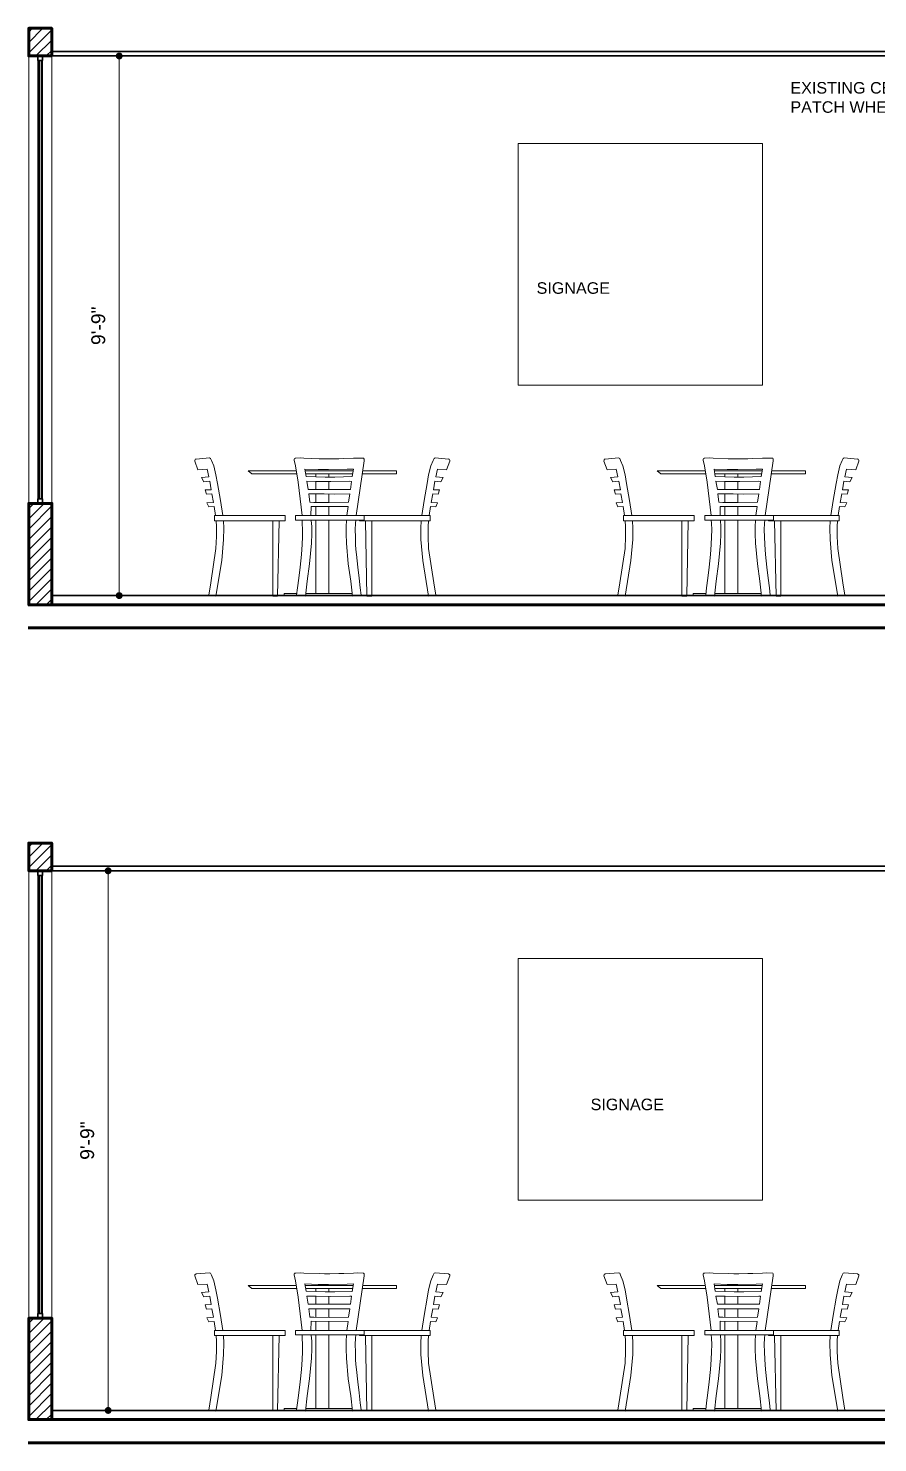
# Model space of a CAD drawing. Extents: x -566 to 72611, y -487 to 32334.
# Drawn here: x -5.1 to 179.1, y 686.4 to 993.1 of the extents above; entities that cross this region are included whole.
import ezdxf

# ---------------------------------------------------------------- set-up
doc = ezdxf.new("R2010")
doc.units = 0
doc.header["$LTSCALE"] = 0.5
doc.header["$MEASUREMENT"] = 0
doc.layers.get('0').update_dxf_attribs({"color": 20, "linetype": 'CONTINUOUS'})
doc.layers.get('DEFPOINTS').update_dxf_attribs({"linetype": 'CONTINUOUS', "lineweight": 5})
for name, color, linetype, lineweight in [('Annotations', 40, 'CONTINUOUS', 5), ('Framing', 142, 'CONTINUOUS', 35), ('hatch', 253, 'CONTINUOUS', 5), ('viewed', 160, 'CONTINUOUS', 13), ('walls', 191, 'CONTINUOUS', 60)]:
    doc.layers.add(name, color=color, linetype=linetype, lineweight=lineweight)
doc.layers.add('layout', color=7, linetype='CONTINUOUS', lineweight=5, true_color=0xcfcfcf)
doc.styles.get("Standard").update_dxf_attribs({"font": 'arial.ttf'})
doc.dimstyles.new('Arch96', dxfattribs={"dimscale": 96, "dimtxt": 0.03125, "dimasz": 0.015625, "dimexe": 0.046875, "dimexo": 0.0625, "dimgap": 0.03125, "dimtad": 1, "dimtoh": 1, "dimdec": 4, "dimzin": 3, "dimdsep": 46, "dimlunit": 4, "dimtxsty": 'Standard', "dimblk": 'DOT', "dimcen": 0, "dimdle": 0.046875, "dimclrd": 256, "dimclre": 256, "dimclrt": 256, "dimaunit": 1, "dimadec": 3, "dimazin": 2, "dimtfac": 1, "dimtdec": 4, "dimtmove": 2, "dimatfit": 3, "dimldrblk": 'ARO14', "dimfxl": 1, "dimfrac": 2, "dimlwd": -1, "dimlwe": -1, "dimarcsym": 0})
pattern_1 = [(225, (520.0315, -327.4424), (1.122532, -1.122532), [])]
pattern_2 = [(225, (520.0315, -150.7663), (1.122532, -1.122532), [])]

# ---------------------------------------------------------------- blocks, each defined once
blk = doc.blocks.new('_Dot')
at = {"color": 0, "linetype": 'ByBlock', "lineweight": -2}
blk.add_line((-0.5, 0), (-1, 0), dxfattribs=at)
at = {"color": 0, "linetype": 'ByBlock', "const_width": 0.5}
blk.add_lwpolyline([(-0.25, 0, 1), (0.25, 0, 1)], format="xyb", close=True, dxfattribs=at)
blk = doc.blocks.new('*D14')
at = {"layer": 'Annotations', "transparency": 16777216}
for p, q in [((6, 810.43), (16.72, 810.43)), ((12.22, 808.93), (12.22, 694.93)), ((6.01, 693.43), (16.72, 693.43))]:
    blk.add_line(p, q, dxfattribs=at)
at = {"layer": 'DEFPOINTS', "color": 0, "transparency": 16777216}
for p in [(0, 810.43), (0.01, 693.43), (12.22, 693.43)]:
    blk.add_point(p, dxfattribs=at)
at = {"layer": 'Annotations', "transparency": 16777216, "xscale": 1.5, "yscale": 1.5, "zscale": 1.5}
for p, rotation in [((12.22, 810.43), 90), ((12.22, 693.43), 270)]:
    blk.add_blockref('_Dot', p, dxfattribs=dict(at, rotation=rotation))
at = {"layer": 'Annotations', "transparency": 16777216, "insert": (7.69, 751.93), "char_height": 3, "attachment_point": 5, "rotation": 90}
blk.add_mtext('9\'-9"', dxfattribs=at)
blk = doc.blocks.new('ARO14')
blk.add_line((0, 0), (-1.02, 0))
at = {"const_width": 0.0625}
blk.add_lwpolyline([(-0.77, 0.47), (0, 0), (-0.77, -0.47)], dxfattribs=at)
blk = doc.blocks.new('*D47')
at = {"layer": 'Annotations', "transparency": 16777216}
for p, q in [((6, 987.1), (19.12, 987.1)), ((14.62, 985.6), (14.62, 871.6)), ((6.01, 870.1), (19.12, 870.1))]:
    blk.add_line(p, q, dxfattribs=at)
at = {"layer": 'DEFPOINTS', "color": 0, "transparency": 16777216}
for p in [(0, 987.1), (0.01, 870.1), (14.62, 870.1)]:
    blk.add_point(p, dxfattribs=at)
at = {"layer": 'Annotations', "transparency": 16777216, "xscale": 1.5, "yscale": 1.5, "zscale": 1.5}
for p, rotation in [((14.62, 987.1), 90), ((14.62, 870.1), 270)]:
    blk.add_blockref('_Dot', p, dxfattribs=dict(at, rotation=rotation))
at = {"layer": 'Annotations', "transparency": 16777216, "insert": (10.09, 928.6), "char_height": 3, "attachment_point": 5, "rotation": 90}
blk.add_mtext('9\'-9"', dxfattribs=at)

msp = doc.modelspace()

# ---------------------------------------------------------------- hatches: boundary and pattern name
at = {"layer": 'hatch'}
h = msp.add_hatch(dxfattribs=at)
h.set_pattern_fill('ANSI31', color=256, scale=0.5, style=0)
h.set_pattern_definition(pattern_2)
h.paths.add_polyline_path([(0.00023, 987.10493), (-5, 987.10493), (-5, 993.10493), (0.00023, 993.10493)])
h = msp.add_hatch(dxfattribs=at)
h.set_pattern_fill('ANSI31', color=256, scale=0.5, style=0)
h.set_pattern_definition(pattern_2)
h.paths.add_polyline_path([(0.00592, 868.10493), (-5, 868.10493), (-5, 890.09431), (0.00592, 890.09431)])
h = msp.add_hatch(dxfattribs=at)
h.set_pattern_fill('ANSI31', color=256, scale=0.5, style=0)
h.set_pattern_definition(pattern_1)
h.paths.add_polyline_path([(0.00023, 810.42877), (-5, 810.42877), (-5, 816.42877), (0.00023, 816.42877)])
h = msp.add_hatch(dxfattribs=at)
h.set_pattern_fill('ANSI31', color=256, scale=0.5, style=0)
h.set_pattern_definition(pattern_1)
h.paths.add_polyline_path([(0.00592, 691.42877), (-5, 691.42877), (-5, 713.41815), (0.00592, 713.41815)])

# ---------------------------------------------------------------- linework, layer by layer
at = {"layer": 'Framing'}
for p, q in [((532.52083, 988.10493, -80), (0.00018, 988.10493)), ((-2.74704, 891.09431), (-2.74704, 986.10493)), ((-2.24704, 891.09431), (-2.24704, 986.10493)), ((532.52083, 987.10493, -80), (0.00023, 987.10493)), ((-5.10286, 870.10493), (-5, 870.10493)), ((0.00592, 870.10493), (657.86383, 870.10493)), ((532.52083, 811.42877), (0.00018, 811.42877)), ((532.52083, 810.42877), (0.00023, 810.42877)), ((-2.74704, 714.41815), (-2.74704, 809.42877)), ((-2.24704, 714.41815), (-2.24704, 809.42877)), ((-5.10286, 693.42877), (-5, 693.42877)), ((0.00592, 693.42877), (762.5, 693.42877))]:
    msp.add_line(p, q, dxfattribs=at)
for points in [[(-1.99704, 986.10493), (-2.99704, 986.10493), (-2.99704, 987.10493), (-1.99704, 987.10493)], [(-1.99704, 891.09431), (-2.99704, 891.09431), (-2.99704, 890.09431), (-1.99704, 890.09431)], [(-1.99704, 809.42877), (-2.99704, 809.42877), (-2.99704, 810.42877), (-1.99704, 810.42877)], [(-1.99704, 714.41815), (-2.99704, 714.41815), (-2.99704, 713.41815), (-1.99704, 713.41815)]]:
    msp.add_lwpolyline(points, close=True, dxfattribs=at)
at = {"layer": 'layout'}
for points in [[(31.31254, 899.71058), (34.20618, 899.96743), (34.44619, 899.83028), (34.65191, 899.41884), (35.16621, 898.21879), (35.61195, 896.26442), (35.93767, 894.43006), (36.60627, 890.70991), (37.12058, 887.45264), (35.4748, 887.45264), (35.19468, 889.407), (34.03474, 889.33843), (33.65758, 890.19561), (35.0612, 890.29217), (34.71878, 892.131), (33.52043, 892.0814), (33.28042, 893.00715), (34.59226, 893.05711), (34.25761, 894.88437), (32.97184, 894.75579), (32.45753, 895.68154), (34.08327, 895.85034), (33.69187, 897.49876), (31.70322, 897.3959), (31.01748, 899.28169), (31.05035, 899.48741), (31.10788, 899.5996), (31.21719, 899.65134), (31.32076, 899.72608)], [(86.03187, 899.71058), (83.13824, 899.96743), (82.89823, 899.83028), (82.69251, 899.41884), (82.1782, 898.21879), (81.73247, 896.26442), (81.40674, 894.43006), (80.73814, 890.70991), (80.22384, 887.45264), (81.86962, 887.45264), (82.14974, 889.407), (83.30967, 889.33843), (83.68683, 890.19561), (82.28321, 890.29217), (82.62563, 892.131), (83.82398, 892.0814), (84.06399, 893.00715), (82.75216, 893.05711), (83.08681, 894.88437), (84.37257, 894.75579), (84.88688, 895.68154), (83.26114, 895.85034), (83.65255, 897.49876), (85.6412, 897.3959), (86.32694, 899.28169), (86.29406, 899.48741), (86.23653, 899.5996), (86.12722, 899.65134), (86.02365, 899.72608)], [(120.03153, 899.71058), (122.92517, 899.96743), (123.16517, 899.83028), (123.3709, 899.41884), (123.8852, 898.21879), (124.33094, 896.26442), (124.65666, 894.43006), (125.32526, 890.70991), (125.83957, 887.45264), (124.19379, 887.45264), (123.91367, 889.407), (122.75373, 889.33843), (122.37657, 890.19561), (123.78019, 890.29217), (123.43777, 892.131), (122.23942, 892.0814), (121.99941, 893.00715), (123.31125, 893.05711), (122.9766, 894.88437), (121.69083, 894.75579), (121.17652, 895.68154), (122.80226, 895.85034), (122.41086, 897.49876), (120.42221, 897.3959), (119.73647, 899.28169), (119.76934, 899.48741), (119.82687, 899.5996), (119.93618, 899.65134), (120.03975, 899.72608)], [(174.75086, 899.71058), (171.85723, 899.96743), (171.61722, 899.83028), (171.4115, 899.41884), (170.89719, 898.21879), (170.45146, 896.26442), (170.12573, 894.43006), (169.45713, 890.70991), (168.94282, 887.45264), (170.58861, 887.45264), (170.86872, 889.407), (172.02866, 889.33843), (172.40582, 890.19561), (171.0022, 890.29217), (171.34462, 892.131), (172.54297, 892.0814), (172.78298, 893.00715), (171.47115, 893.05711), (171.8058, 894.88437), (173.09156, 894.75579), (173.60587, 895.68154), (171.98013, 895.85034), (172.37153, 897.49876), (174.36019, 897.3959), (175.04593, 899.28169), (175.01305, 899.48741), (174.95552, 899.5996), (174.84621, 899.65134), (174.74264, 899.72608)], [(52.99539, 897.15656), (42.60651, 897.15589), (43.3485, 896.51072), (53.10303, 896.51072)], [(65.36651, 897.15736), (54.97518, 897.15669)], [(55.07838, 896.51072), (65.26234, 896.51072)], [(60.05856, 895.7844), (60.05865, 896.51072), (57.28139, 896.51072), (57.28131, 895.86769)], [(67.33056, 896.51072), (74.73706, 896.51072), (74.7379, 897.15797), (67.42472, 897.1575)], [(141.71438, 897.15656), (131.3255, 897.15589), (132.06749, 896.51072), (141.82202, 896.51072)], [(154.0855, 897.15736), (143.69417, 897.15669)], [(143.79737, 896.51072), (153.98133, 896.51072)], [(148.77755, 895.7844), (148.77764, 896.51072), (146.00038, 896.51072), (146.0003, 895.86769)], [(156.04955, 896.51072), (163.45605, 896.51072), (163.45689, 897.15797), (156.14371, 897.1575)], [(57.28119, 894.87078), (57.28097, 893.11001)], [(60.05823, 893.11001), (60.05844, 894.81614)], [(146.00018, 894.87078), (145.99996, 893.11001)], [(148.77721, 893.11001), (148.77743, 894.81614)], [(57.28051, 889.4304), (57.28027, 887.46162)], [(57.28085, 892.14197), (57.28062, 890.29492)], [(60.05752, 887.46162), (60.05777, 889.4255)], [(60.05787, 890.27436), (60.0581, 892.12541)], [(145.9995, 889.4304), (145.99926, 887.46162)], [(145.99984, 892.14197), (145.99961, 890.29492)], [(148.77651, 887.46162), (148.77676, 889.4255)], [(148.77686, 890.27436), (148.77709, 892.12541)], [(57.28015, 886.47571), (57.27816, 870.53723), (60.05542, 870.53723), (60.0574, 886.47571)], [(67.77983, 887.45264), (82.04105, 887.45264), (82.04105, 886.32117), (66.71472, 886.32117), (66.71472, 886.47571)], [(145.99913, 886.47571), (145.99715, 870.53723), (148.77441, 870.53723), (148.77639, 886.47571)], [(156.49882, 887.45264), (170.76004, 887.45264), (170.76004, 886.32117), (155.43371, 886.32117), (155.43371, 886.47571)], [(53.14163, 870.53723), (50.38274, 870.53723), (50.38274, 870.10493), (66.95084, 870.10493), (66.95084, 870.18253)], [(65.14314, 870.53723), (55.0771, 870.53723)], [(141.86062, 870.53723), (139.10173, 870.53723), (139.10173, 870.10493), (155.66983, 870.10493), (155.66983, 870.18253)], [(153.86213, 870.53723), (143.79609, 870.53723)], [(31.31254, 723.03442), (34.20618, 723.29127), (34.44619, 723.15412), (34.65191, 722.74268), (35.16621, 721.54263), (35.61195, 719.58826), (35.93767, 717.7539), (36.60627, 714.03375), (37.12058, 710.77648), (35.4748, 710.77648), (35.19468, 712.73084), (34.03474, 712.66227), (33.65758, 713.51945), (35.0612, 713.61601), (34.71878, 715.45483), (33.52043, 715.40524), (33.28042, 716.33099), (34.59226, 716.38095), (34.25761, 718.20821), (32.97184, 718.07963), (32.45753, 719.00538), (34.08327, 719.17418), (33.69187, 720.8226), (31.70322, 720.71974), (31.01748, 722.60553), (31.05035, 722.81125), (31.10788, 722.92344), (31.21719, 722.97518), (31.32076, 723.04991)], [(86.03187, 723.03442), (83.13824, 723.29127), (82.89823, 723.15412), (82.69251, 722.74268), (82.1782, 721.54263), (81.73247, 719.58826), (81.40674, 717.7539), (80.73814, 714.03375), (80.22384, 710.77648), (81.86962, 710.77648), (82.14974, 712.73084), (83.30967, 712.66227), (83.68683, 713.51945), (82.28321, 713.61601), (82.62563, 715.45483), (83.82398, 715.40524), (84.06399, 716.33099), (82.75216, 716.38095), (83.08681, 718.20821), (84.37257, 718.07963), (84.88688, 719.00538), (83.26114, 719.17418), (83.65255, 720.8226), (85.6412, 720.71974), (86.32694, 722.60553), (86.29406, 722.81125), (86.23653, 722.92344), (86.12722, 722.97518), (86.02365, 723.04991)], [(120.03153, 723.03442), (122.92517, 723.29127), (123.16517, 723.15412), (123.3709, 722.74268), (123.8852, 721.54263), (124.33094, 719.58826), (124.65666, 717.7539), (125.32526, 714.03375), (125.83957, 710.77648), (124.19379, 710.77648), (123.91367, 712.73084), (122.75373, 712.66227), (122.37657, 713.51945), (123.78019, 713.61601), (123.43777, 715.45483), (122.23942, 715.40524), (121.99941, 716.33099), (123.31125, 716.38095), (122.9766, 718.20821), (121.69083, 718.07963), (121.17652, 719.00538), (122.80226, 719.17418), (122.41086, 720.8226), (120.42221, 720.71974), (119.73647, 722.60553), (119.76934, 722.81125), (119.82687, 722.92344), (119.93618, 722.97518), (120.03975, 723.04991)], [(174.75086, 723.03442), (171.85723, 723.29127), (171.61722, 723.15412), (171.4115, 722.74268), (170.89719, 721.54263), (170.45146, 719.58826), (170.12573, 717.7539), (169.45713, 714.03375), (168.94282, 710.77648), (170.58861, 710.77648), (170.86872, 712.73084), (172.02866, 712.66227), (172.40582, 713.51945), (171.0022, 713.61601), (171.34462, 715.45483), (172.54297, 715.40524), (172.78298, 716.33099), (171.47115, 716.38095), (171.8058, 718.20821), (173.09156, 718.07963), (173.60587, 719.00538), (171.98013, 719.17418), (172.37153, 720.8226), (174.36019, 720.71974), (175.04593, 722.60553), (175.01305, 722.81125), (174.95552, 722.92344), (174.84621, 722.97518), (174.74264, 723.04991)], [(52.99539, 720.4804), (42.60651, 720.47973), (43.3485, 719.83456), (53.10303, 719.83456)], [(65.36651, 720.4812), (54.97518, 720.48053)], [(55.07838, 719.83456), (65.26234, 719.83456)], [(57.28119, 718.19462), (57.28097, 716.43385)], [(60.05856, 719.10824), (60.05865, 719.83456), (57.28139, 719.83456), (57.28131, 719.19153)], [(60.05823, 716.43385), (60.05844, 718.13998)], [(67.33056, 719.83456), (74.73706, 719.83456), (74.7379, 720.48181), (67.42472, 720.48133)], [(141.71438, 720.4804), (131.3255, 720.47973), (132.06749, 719.83456), (141.82202, 719.83456)], [(154.0855, 720.4812), (143.69417, 720.48053)], [(143.79737, 719.83456), (153.98133, 719.83456)], [(146.00018, 718.19462), (145.99996, 716.43385)], [(148.77755, 719.10824), (148.77764, 719.83456), (146.00038, 719.83456), (146.0003, 719.19153)], [(148.77721, 716.43385), (148.77743, 718.13998)], [(156.04955, 719.83456), (163.45605, 719.83456), (163.45689, 720.48181), (156.14371, 720.48133)], [(57.28085, 715.46581), (57.28062, 713.61876)], [(60.05787, 713.5982), (60.0581, 715.44925)], [(145.99984, 715.46581), (145.99961, 713.61876)], [(148.77686, 713.5982), (148.77709, 715.44925)], [(57.28051, 712.75424), (57.28027, 710.78546)], [(60.05752, 710.78546), (60.05777, 712.74934)], [(145.9995, 712.75424), (145.99926, 710.78546)], [(148.77651, 710.78546), (148.77676, 712.74934)], [(57.28015, 709.79955), (57.27816, 693.86107), (60.05542, 693.86107), (60.0574, 709.79955)], [(67.77983, 710.77648), (82.04105, 710.77648), (82.04105, 709.645), (66.71472, 709.645), (66.71472, 709.79955)], [(145.99913, 709.79955), (145.99715, 693.86107), (148.77441, 693.86107), (148.77639, 709.79955)], [(156.49882, 710.77648), (170.76004, 710.77648), (170.76004, 709.645), (155.43371, 709.645), (155.43371, 709.79955)], [(53.14163, 693.86107), (50.38274, 693.86107), (50.38274, 693.42877), (66.95084, 693.42877), (66.95084, 693.50637)], [(65.14314, 693.86107), (55.0771, 693.86107)], [(141.86062, 693.86107), (139.10173, 693.86107), (139.10173, 693.42877), (155.66983, 693.42877), (155.66983, 693.50637)], [(153.86213, 693.86107), (143.79609, 693.86107)]]:
    msp.add_lwpolyline(points, dxfattribs=at)
for points in [[(67.6361, 899.89886), (67.77325, 899.69313), (67.73896, 899.31598), (66.01316, 887.46162), (63.98086, 887.46162), (64.2567, 889.41809), (56.2203, 889.43227), (56.21682, 887.46162), (54.27399, 887.46162), (53.40695, 894.68722), (52.81944, 898.2123), (52.56257, 899.47761), (52.56692, 899.71028), (52.65263, 899.84743), (52.77264, 899.89886), (52.91902, 899.89094), (53.9324, 899.9388), (54.68949, 899.89898), (58.00142, 899.76171), (59.17511, 899.72144), (60.29866, 899.72742), (62.21874, 899.76171), (63.35021, 899.796), (65.40744, 899.86457), (66.23033, 899.93314)], [(156.35509, 899.89886), (156.49223, 899.69313), (156.45795, 899.31598), (154.73215, 887.46162), (152.69985, 887.46162), (152.97569, 889.41809), (144.93929, 889.43227), (144.93581, 887.46162), (142.99298, 887.46162), (142.12594, 894.68722), (141.53843, 898.2123), (141.28156, 899.47761), (141.28591, 899.71028), (141.37162, 899.84743), (141.49163, 899.89886), (141.63801, 899.89094), (142.65139, 899.9388), (143.40848, 899.89898), (146.72041, 899.76171), (147.8941, 899.72144), (149.01765, 899.72742), (150.93772, 899.76171), (152.0692, 899.796), (154.12643, 899.86457), (154.94932, 899.93314)], [(65.42703, 897.53305), (65.16743, 895.92155), (61.36156, 895.7844), (59.30433, 895.7844), (55.16721, 895.95473), (54.9139, 897.54021), (57.7957, 897.43019), (60.04538, 897.44053), (64.08738, 897.49876)], [(154.14602, 897.53305), (153.88642, 895.92155), (150.08055, 895.7844), (148.02332, 895.7844), (143.8862, 895.95473), (143.63289, 897.54021), (146.51469, 897.43019), (148.76437, 897.44053), (152.80637, 897.49876)], [(65.01247, 894.87511), (64.75205, 893.11001), (55.63561, 893.11001), (55.30989, 894.8758), (57.33282, 894.87065), (60.50438, 894.80722), (64.64268, 894.87803)], [(153.73146, 894.87511), (153.47104, 893.11001), (144.3546, 893.11001), (144.02887, 894.8758), (146.05181, 894.87065), (149.22337, 894.80722), (153.36167, 894.87803)], [(64.6104, 892.14997), (64.36242, 890.36077), (60.17865, 890.27347), (56.80137, 890.29847), (56.04706, 890.33276), (55.96466, 890.3621), (55.71888, 892.14997), (59.06432, 892.13283), (61.36156, 892.11568)], [(153.32939, 892.14997), (153.08141, 890.36077), (148.89764, 890.27347), (145.52036, 890.29847), (144.76605, 890.33276), (144.68365, 890.3621), (144.43787, 892.14997), (147.78331, 892.13283), (150.08055, 892.11568)], [(35.61195, 869.96622), (36.84628, 877.68082), (37.27487, 882.25814), (37.29201, 884.69253), (37.22344, 886.32117), (35.66338, 886.32117), (35.71481, 885.08683), (35.73195, 882.89246), (35.61195, 880.32092), (34.48047, 872.88062), (34.06903, 870.17194)], [(50.6297, 887.45264), (35.30336, 887.45264), (35.30336, 886.32117), (50.6297, 886.32117)], [(47.9553, 870.00051), (47.9553, 886.32117), (49.29165, 886.32117), (48.98392, 870.00051)], [(52.88849, 887.46162), (67.77983, 887.46162), (67.77983, 886.47571), (52.88849, 886.47571)], [(55.00735, 869.94163), (55.39569, 873.25778), (55.90999, 876.96079), (56.32144, 881.4524), (56.39001, 883.47534), (56.39001, 885.08683), (56.28517, 886.40094), (56.25287, 886.47571), (54.29291, 886.47571), (54.33279, 885.80686), (54.40136, 884.3668), (54.38422, 882.84102), (54.31564, 881.1781), (54.24707, 880.08091), (54.14421, 878.98373), (53.85277, 876.27505), (53.54418, 873.90924), (53.30418, 871.78344), (53.09845, 870.20623)], [(65.21289, 869.94163), (64.82455, 873.25778), (64.31025, 876.96079), (63.8988, 881.4524), (63.83023, 883.47534), (63.83023, 885.08683), (63.93507, 886.40094), (63.95959, 886.47571), (65.9281, 886.47571), (65.88745, 885.80686), (65.81888, 884.3668), (65.83602, 882.84102), (65.9046, 881.1781), (65.97317, 880.08091), (66.07603, 878.98373), (66.36747, 876.27505), (66.67606, 873.90924), (66.91607, 871.78344), (67.12179, 870.20623)], [(69.38911, 870.00051), (69.38911, 886.32117), (68.05276, 886.32117), (68.3605, 870.00051)], [(81.73247, 869.96622), (80.49813, 877.68082), (80.06954, 882.25814), (80.0524, 884.69253), (80.12097, 886.32117), (81.68104, 886.32117), (81.62961, 885.08683), (81.61246, 882.89246), (81.73247, 880.32092), (82.86394, 872.88062), (83.27539, 870.17194)], [(124.33094, 869.96622), (125.56527, 877.68082), (125.99386, 882.25814), (126.011, 884.69253), (125.94243, 886.32117), (124.38237, 886.32117), (124.4338, 885.08683), (124.45094, 882.89246), (124.33094, 880.32092), (123.19946, 872.88062), (122.78802, 870.17194)], [(139.34869, 887.45264), (124.02235, 887.45264), (124.02235, 886.32117), (139.34869, 886.32117)], [(136.67429, 870.00051), (136.67429, 886.32117), (138.01064, 886.32117), (137.7029, 870.00051)], [(141.60748, 887.46162), (156.49882, 887.46162), (156.49882, 886.47571), (141.60748, 886.47571)], [(143.72634, 869.94163), (144.11468, 873.25778), (144.62898, 876.96079), (145.04043, 881.4524), (145.109, 883.47534), (145.109, 885.08683), (145.00416, 886.40094), (144.97186, 886.47571), (143.0119, 886.47571), (143.05178, 885.80686), (143.12035, 884.3668), (143.10321, 882.84102), (143.03463, 881.1781), (142.96606, 880.08091), (142.8632, 878.98373), (142.57176, 876.27505), (142.26317, 873.90924), (142.02316, 871.78344), (141.81744, 870.20623)], [(153.93188, 869.94163), (153.54354, 873.25778), (153.02924, 876.96079), (152.61779, 881.4524), (152.54922, 883.47534), (152.54922, 885.08683), (152.65406, 886.40094), (152.67858, 886.47571), (154.64709, 886.47571), (154.60644, 885.80686), (154.53787, 884.3668), (154.55501, 882.84102), (154.62359, 881.1781), (154.69216, 880.08091), (154.79502, 878.98373), (155.08646, 876.27505), (155.39505, 873.90924), (155.63506, 871.78344), (155.84078, 870.20623)], [(158.1081, 870.00051), (158.1081, 886.32117), (156.77175, 886.32117), (157.07949, 870.00051)], [(170.45146, 869.96622), (169.21712, 877.68082), (168.78853, 882.25814), (168.77139, 884.69253), (168.83996, 886.32117), (170.40003, 886.32117), (170.3486, 885.08683), (170.33145, 882.89246), (170.45146, 880.32092), (171.58293, 872.88062), (171.99438, 870.17194)], [(67.6361, 723.22269), (67.77325, 723.01697), (67.73896, 722.63981), (66.01316, 710.78546), (63.98086, 710.78546), (64.2567, 712.74193), (56.2203, 712.75611), (56.21682, 710.78546), (54.27399, 710.78546), (53.40695, 718.01106), (52.81944, 721.53614), (52.56257, 722.80145), (52.56692, 723.03412), (52.65263, 723.17126), (52.77264, 723.22269), (52.91902, 723.21478), (53.9324, 723.26264), (54.68949, 723.22282), (58.00142, 723.08555), (59.17511, 723.04528), (60.29866, 723.05126), (62.21874, 723.08555), (63.35021, 723.11983), (65.40744, 723.18841), (66.23033, 723.25698)], [(65.42703, 720.85688), (65.16743, 719.24539), (61.36156, 719.10824), (59.30433, 719.10824), (55.16721, 719.27857), (54.9139, 720.86404), (57.7957, 720.75402), (60.04538, 720.76437), (64.08738, 720.8226)], [(156.35509, 723.22269), (156.49223, 723.01697), (156.45795, 722.63981), (154.73215, 710.78546), (152.69985, 710.78546), (152.97569, 712.74193), (144.93929, 712.75611), (144.93581, 710.78546), (142.99298, 710.78546), (142.12594, 718.01106), (141.53843, 721.53614), (141.28156, 722.80145), (141.28591, 723.03412), (141.37162, 723.17126), (141.49163, 723.22269), (141.63801, 723.21478), (142.65139, 723.26264), (143.40848, 723.22282), (146.72041, 723.08555), (147.8941, 723.04528), (149.01765, 723.05126), (150.93772, 723.08555), (152.0692, 723.11983), (154.12643, 723.18841), (154.94932, 723.25698)], [(154.14602, 720.85688), (153.88642, 719.24539), (150.08055, 719.10824), (148.02332, 719.10824), (143.8862, 719.27857), (143.63289, 720.86404), (146.51469, 720.75402), (148.76437, 720.76437), (152.80637, 720.8226)], [(65.01247, 718.19895), (64.75205, 716.43385), (55.63561, 716.43385), (55.30989, 718.19963), (57.33282, 718.19449), (60.50438, 718.13106), (64.64268, 718.20187)], [(153.73146, 718.19895), (153.47104, 716.43385), (144.3546, 716.43385), (144.02887, 718.19963), (146.05181, 718.19449), (149.22337, 718.13106), (153.36167, 718.20187)], [(64.6104, 715.47381), (64.36242, 713.6846), (60.17865, 713.59731), (56.80137, 713.62231), (56.04706, 713.65659), (55.96466, 713.68593), (55.71888, 715.47381), (59.06432, 715.45667), (61.36156, 715.43952)], [(153.32939, 715.47381), (153.08141, 713.6846), (148.89764, 713.59731), (145.52036, 713.62231), (144.76605, 713.65659), (144.68365, 713.68593), (144.43787, 715.47381), (147.78331, 715.45667), (150.08055, 715.43952)], [(35.61195, 693.29006), (36.84628, 701.00465), (37.27487, 705.58198), (37.29201, 708.01637), (37.22344, 709.645), (35.66338, 709.645), (35.71481, 708.41067), (35.73195, 706.21629), (35.61195, 703.64476), (34.48047, 696.20446), (34.06903, 693.49578)], [(50.6297, 710.77648), (35.30336, 710.77648), (35.30336, 709.645), (50.6297, 709.645)], [(47.9553, 693.32434), (47.9553, 709.645), (49.29165, 709.645), (48.98392, 693.32434)], [(52.88849, 710.78546), (67.77983, 710.78546), (67.77983, 709.79955), (52.88849, 709.79955)], [(55.00735, 693.26547), (55.39569, 696.58162), (55.90999, 700.28463), (56.32144, 704.77624), (56.39001, 706.79917), (56.39001, 708.41067), (56.28517, 709.72478), (56.25287, 709.79955), (54.29291, 709.79955), (54.33279, 709.1307), (54.40136, 707.69064), (54.38422, 706.16486), (54.31564, 704.50194), (54.24707, 703.40475), (54.14421, 702.30756), (53.85277, 699.59888), (53.54418, 697.23307), (53.30418, 695.10727), (53.09845, 693.53007)], [(65.21289, 693.26547), (64.82455, 696.58162), (64.31025, 700.28463), (63.8988, 704.77624), (63.83023, 706.79917), (63.83023, 708.41067), (63.93507, 709.72478), (63.95959, 709.79955), (65.9281, 709.79955), (65.88745, 709.1307), (65.81888, 707.69064), (65.83602, 706.16486), (65.9046, 704.50194), (65.97317, 703.40475), (66.07603, 702.30756), (66.36747, 699.59888), (66.67606, 697.23307), (66.91607, 695.10727), (67.12179, 693.53007)], [(69.38911, 693.32434), (69.38911, 709.645), (68.05276, 709.645), (68.3605, 693.32434)], [(81.73247, 693.29006), (80.49813, 701.00465), (80.06954, 705.58198), (80.0524, 708.01637), (80.12097, 709.645), (81.68104, 709.645), (81.62961, 708.41067), (81.61246, 706.21629), (81.73247, 703.64476), (82.86394, 696.20446), (83.27539, 693.49578)], [(124.33094, 693.29006), (125.56527, 701.00465), (125.99386, 705.58198), (126.011, 708.01637), (125.94243, 709.645), (124.38237, 709.645), (124.4338, 708.41067), (124.45094, 706.21629), (124.33094, 703.64476), (123.19946, 696.20446), (122.78802, 693.49578)], [(139.34869, 710.77648), (124.02235, 710.77648), (124.02235, 709.645), (139.34869, 709.645)], [(136.67429, 693.32434), (136.67429, 709.645), (138.01064, 709.645), (137.7029, 693.32434)], [(141.60748, 710.78546), (156.49882, 710.78546), (156.49882, 709.79955), (141.60748, 709.79955)], [(143.72634, 693.26547), (144.11468, 696.58162), (144.62898, 700.28463), (145.04043, 704.77624), (145.109, 706.79917), (145.109, 708.41067), (145.00416, 709.72478), (144.97186, 709.79955), (143.0119, 709.79955), (143.05178, 709.1307), (143.12035, 707.69064), (143.10321, 706.16486), (143.03463, 704.50194), (142.96606, 703.40475), (142.8632, 702.30756), (142.57176, 699.59888), (142.26317, 697.23307), (142.02316, 695.10727), (141.81744, 693.53007)], [(153.93188, 693.26547), (153.54354, 696.58162), (153.02924, 700.28463), (152.61779, 704.77624), (152.54922, 706.79917), (152.54922, 708.41067), (152.65406, 709.72478), (152.67858, 709.79955), (154.64709, 709.79955), (154.60644, 709.1307), (154.53787, 707.69064), (154.55501, 706.16486), (154.62359, 704.50194), (154.69216, 703.40475), (154.79502, 702.30756), (155.08646, 699.59888), (155.39505, 697.23307), (155.63506, 695.10727), (155.84078, 693.53007)], [(158.1081, 693.32434), (158.1081, 709.645), (156.77175, 709.645), (157.07949, 693.32434)], [(170.45146, 693.29006), (169.21712, 701.00465), (168.78853, 705.58198), (168.77139, 708.01637), (168.83996, 709.645), (170.40003, 709.645), (170.3486, 708.41067), (170.33145, 706.21629), (170.45146, 703.64476), (171.58293, 696.20446), (171.99438, 693.49578)]]:
    msp.add_lwpolyline(points, close=True, dxfattribs=at)
at = {"layer": 'viewed'}
for p, q in [((-5, 987.10493), (-5, 890.09431)), ((-2.99704, 890.09431), (-2.99704, 986.10493)), ((-1.99704, 890.09431), (-1.99704, 986.10493)), ((0.00592, 890.09431), (0.00023, 987.10493)), ((-5, 810.42877), (-5, 713.41815)), ((0.00592, 713.41815), (0.00023, 810.42877)), ((-2.99704, 713.41815), (-2.99704, 809.42877)), ((-1.99704, 713.41815), (-1.99704, 809.42877))]:
    msp.add_line(p, q, dxfattribs=at)
for points in [[(101.14781, 915.7112), (154.11744, 915.7112), (154.11744, 968.10218), (101.14781, 968.10218)], [(101.14781, 739.03504), (154.11744, 739.03504), (154.11744, 791.42602), (101.14781, 791.42602)]]:
    msp.add_lwpolyline(points, close=True, dxfattribs=at)
at = {"layer": 'walls'}
for p, q in [((-5.10286, 868.10493), (662.84944, 868.10493)), ((-5.10286, 863.10493), (662.84944, 863.10493)), ((-5.10286, 691.42877), (767.5, 691.42877)), ((-5.10286, 686.42877), (767.5, 686.42877))]:
    msp.add_line(p, q, dxfattribs=at)
for points in [[(0.00023, 987.10493), (-5, 987.10493), (-5, 993.10493), (0.00023, 993.10493)], [(0.00592, 868.10493), (-5, 868.10493), (-5, 890.09431), (0.00592, 890.09431)], [(0.00023, 810.42877), (-5, 810.42877), (-5, 816.42877), (0.00023, 816.42877)], [(0.00592, 691.42877), (-5, 691.42877), (-5, 713.41815), (0.00592, 713.41815)]]:
    msp.add_lwpolyline(points, close=True, dxfattribs=at)

# ---------------------------------------------------------------- texts
at = {"layer": 'Annotations', "char_height": 2.5, "attachment_point": 1}
for s, insert in [('EXISTING CEILING\\PPATCH WHEN NECESSARY', (160.19984, 981.44602, -1.59764)), ('SIGNAGE ', (105.15126, 938.03816, 34)), ('SIGNAGE ', (116.86298, 761.02772, 34))]:
    msp.add_mtext_dynamic_manual_height_columns(s, width=49.0944694, gutter_width=12.5, heights=[0], dxfattribs=dict(at, insert=insert))

# ---------------------------------------------------------------- dimensions: what is measured, and where the dimension line sits
at = {"layer": 'Annotations'}
for base, p1, p2, picture, middle in [((14.62489, 870.10493), (0.00023, 987.10493), (0.00592, 870.10493), '*D47', (10.09317, 928.60493)), ((12.21944, 693.42877), (0.00023, 810.42877), (0.00592, 693.42877), '*D14', (7.68772, 751.92877))]:
    dim = msp.add_linear_dim(base=base, p1=p1, p2=p2, angle=90, dimstyle='Arch96', dxfattribs=at)
    dim.commit()
    dim.dimension.update_dxf_attribs({"geometry": picture, "text_midpoint": middle})

doc.saveas('drawing.dxf')
